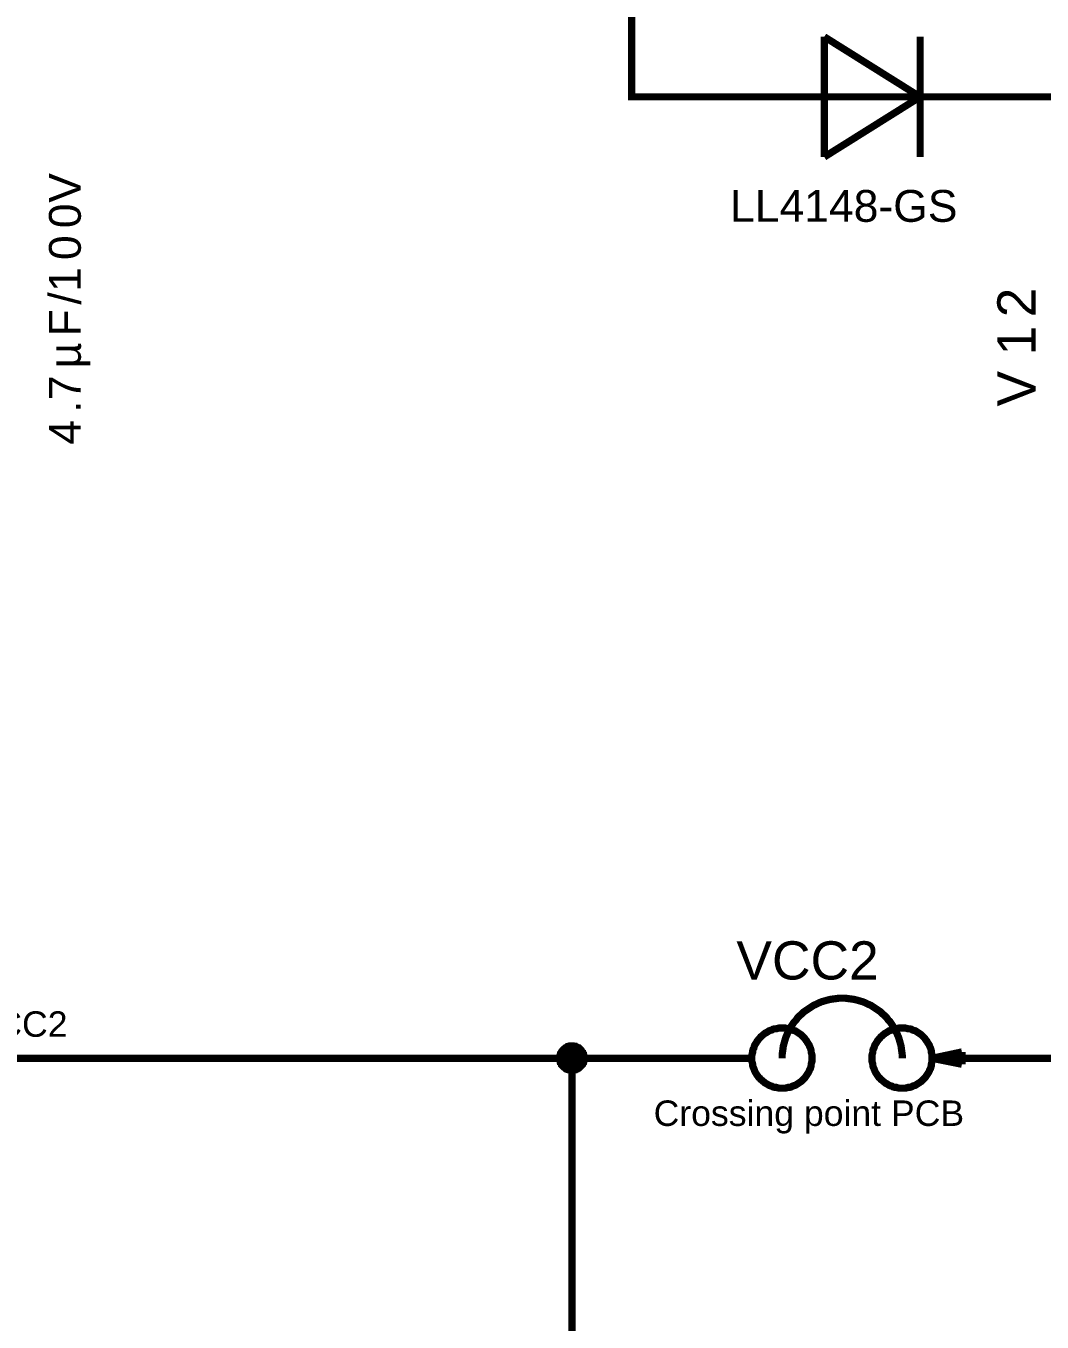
# Model space of a CAD drawing. Header units: millimetres. Extents: x -2024 to 917, y -725 to 13.
# Drawn here: x -1881.7 to -1839.4, y -282.6 to -228.7 of the extents above; entities that cross this region are included whole.
import ezdxf

# ---------------------------------------------------------------- set-up
doc = ezdxf.new("R2010")
doc.units = ezdxf.units.MM
doc.styles.get("Standard").update_dxf_attribs({"font": 'arial.ttf'})

msp = doc.modelspace()

# ---------------------------------------------------------------- linework, layer by layer
at = {"color": 7}
for points, const_width in [([(-1841.456, -271.671), (-1808.966, -271.671), (-1808.966, -191.659)], 0.3), ([(-1856.451, -226.664), (-1856.451, -229.165)], 0.3), ([(-1856.451, -229.165), (-1856.451, -231.665), (-1851.453, -231.665)], 0.3), ([(-1848.44, -229.165), (-1848.44, -234.165)], 0.3), ([(-1844.452, -231.665), (-1848.44, -229.165)], 0.3), ([(-1844.452, -229.165), (-1844.452, -234.165)], 0.3), ([(-1848.954, -231.665), (-1851.453, -231.665)], 0.3), ([(-1848.954, -231.665), (-1843.955, -231.665)], 0.3), ([(-1848.44, -234.165), (-1844.452, -231.665)], 0.3), ([(-1843.955, -231.665), (-1841.456, -231.665)], 0.3), ([(-1836.457, -231.665), (-1841.456, -231.665)], 0.3), ([(-1847.696, -269.171), (-1847.828, -269.171), (-1847.944, -269.187), (-1848.076, -269.204), (-1848.192, -269.22), (-1848.325, -269.254), (-1848.44, -269.287), (-1848.556, -269.32), (-1848.672, -269.369), (-1848.771, -269.419), (-1848.887, -269.469), (-1848.987, -269.535), (-1849.086, -269.601), (-1849.185, -269.668), (-1849.285, -269.734), (-1849.367, -269.817), (-1849.467, -269.899), (-1849.549, -269.982), (-1849.616, -270.082), (-1849.698, -270.164), (-1849.765, -270.264), (-1849.831, -270.363), (-1849.897, -270.479), (-1849.947, -270.578), (-1849.996, -270.694), (-1850.046, -270.81), (-1850.079, -270.926), (-1850.112, -271.042), (-1850.145, -271.158), (-1850.162, -271.29), (-1850.178, -271.406), (-1850.195, -271.539), (-1850.195, -271.671)], 0.3), ([(-1845.196, -271.671), (-1845.196, -271.539), (-1845.213, -271.406), (-1845.23, -271.29), (-1845.246, -271.158), (-1845.279, -271.042), (-1845.312, -270.926), (-1845.345, -270.81), (-1845.395, -270.694), (-1845.445, -270.578), (-1845.494, -270.479), (-1845.561, -270.363), (-1845.627, -270.264), (-1845.693, -270.164), (-1845.776, -270.082), (-1845.842, -269.982), (-1845.925, -269.899), (-1846.024, -269.817), (-1846.107, -269.734), (-1846.206, -269.668), (-1846.305, -269.601), (-1846.405, -269.535), (-1846.504, -269.469), (-1846.62, -269.419), (-1846.719, -269.369), (-1846.835, -269.32), (-1846.951, -269.287), (-1847.067, -269.254), (-1847.199, -269.22), (-1847.315, -269.204), (-1847.447, -269.187), (-1847.563, -269.171), (-1847.696, -269.171)], 0.3), ([(-1851.453, -271.671), (-1851.453, -271.605), (-1851.453, -271.539), (-1851.436, -271.472), (-1851.42, -271.423), (-1851.42, -271.357), (-1851.403, -271.29), (-1851.37, -271.241), (-1851.353, -271.174), (-1851.337, -271.125), (-1851.304, -271.075), (-1851.271, -271.025), (-1851.238, -270.959), (-1851.204, -270.926), (-1851.171, -270.876), (-1851.122, -270.827), (-1851.089, -270.777), (-1851.039, -270.744), (-1850.989, -270.694), (-1850.94, -270.661), (-1850.907, -270.628), (-1850.84, -270.595), (-1850.791, -270.562), (-1850.741, -270.529), (-1850.691, -270.512), (-1850.625, -270.495), (-1850.576, -270.462), (-1850.509, -270.446), (-1850.443, -270.446), (-1850.393, -270.429), (-1850.327, -270.413), (-1850.261, -270.413), (-1850.195, -270.413)], 0.3), ([(-1850.195, -270.413), (-1850.261, -270.413), (-1850.327, -270.413), (-1850.393, -270.429), (-1850.443, -270.446), (-1850.509, -270.446), (-1850.576, -270.462), (-1850.625, -270.495), (-1850.691, -270.512), (-1850.741, -270.529), (-1850.791, -270.562), (-1850.84, -270.595), (-1850.907, -270.628), (-1850.94, -270.661), (-1850.989, -270.694), (-1851.039, -270.744), (-1851.089, -270.777), (-1851.122, -270.827), (-1851.171, -270.876), (-1851.204, -270.926), (-1851.238, -270.959), (-1851.271, -271.025), (-1851.304, -271.075), (-1851.337, -271.125), (-1851.353, -271.174), (-1851.37, -271.241), (-1851.403, -271.29), (-1851.42, -271.357), (-1851.42, -271.423), (-1851.436, -271.472), (-1851.453, -271.539), (-1851.453, -271.605), (-1851.453, -271.671)], 0.3), ([(-1850.195, -270.413), (-1850.129, -270.413), (-1850.062, -270.413), (-1849.996, -270.429), (-1849.947, -270.446), (-1849.88, -270.446), (-1849.814, -270.462), (-1849.765, -270.495), (-1849.715, -270.512), (-1849.649, -270.529), (-1849.599, -270.562), (-1849.549, -270.595), (-1849.5, -270.628), (-1849.45, -270.661), (-1849.4, -270.694), (-1849.351, -270.744), (-1849.318, -270.777), (-1849.268, -270.827), (-1849.235, -270.876), (-1849.202, -270.926), (-1849.169, -270.959), (-1849.136, -271.025), (-1849.102, -271.075), (-1849.069, -271.125), (-1849.053, -271.174), (-1849.02, -271.241), (-1849.003, -271.29), (-1848.987, -271.357), (-1848.987, -271.423), (-1848.97, -271.472), (-1848.954, -271.539), (-1848.954, -271.605), (-1848.954, -271.671)], 0.3), ([(-1848.954, -271.671), (-1848.954, -271.605), (-1848.954, -271.539), (-1848.97, -271.472), (-1848.987, -271.423), (-1848.987, -271.357), (-1849.003, -271.29), (-1849.02, -271.241), (-1849.053, -271.174), (-1849.069, -271.125), (-1849.102, -271.075), (-1849.136, -271.025), (-1849.169, -270.959), (-1849.202, -270.926), (-1849.235, -270.876), (-1849.268, -270.827), (-1849.318, -270.777), (-1849.351, -270.744), (-1849.4, -270.694), (-1849.45, -270.661), (-1849.5, -270.628), (-1849.549, -270.595), (-1849.599, -270.562), (-1849.649, -270.529), (-1849.715, -270.512), (-1849.765, -270.495), (-1849.814, -270.462), (-1849.88, -270.446), (-1849.947, -270.446), (-1849.996, -270.429), (-1850.062, -270.413), (-1850.129, -270.413), (-1850.195, -270.413)], 0.3), ([(-1846.454, -271.671), (-1846.454, -271.605), (-1846.454, -271.539), (-1846.438, -271.472), (-1846.421, -271.423), (-1846.421, -271.357), (-1846.405, -271.29), (-1846.372, -271.241), (-1846.355, -271.174), (-1846.338, -271.125), (-1846.305, -271.075), (-1846.272, -271.025), (-1846.239, -270.959), (-1846.206, -270.926), (-1846.173, -270.876), (-1846.123, -270.827), (-1846.09, -270.777), (-1846.041, -270.744), (-1845.991, -270.694), (-1845.941, -270.661), (-1845.908, -270.628), (-1845.842, -270.595), (-1845.792, -270.562), (-1845.743, -270.529), (-1845.693, -270.512), (-1845.627, -270.495), (-1845.577, -270.462), (-1845.511, -270.446), (-1845.445, -270.446), (-1845.395, -270.429), (-1845.329, -270.413), (-1845.263, -270.413), (-1845.196, -270.413)], 0.3), ([(-1845.196, -270.413), (-1845.263, -270.413), (-1845.329, -270.413), (-1845.395, -270.429), (-1845.445, -270.446), (-1845.511, -270.446), (-1845.577, -270.462), (-1845.627, -270.495), (-1845.693, -270.512), (-1845.743, -270.529), (-1845.792, -270.562), (-1845.842, -270.595), (-1845.908, -270.628), (-1845.941, -270.661), (-1845.991, -270.694), (-1846.041, -270.744), (-1846.09, -270.777), (-1846.123, -270.827), (-1846.173, -270.876), (-1846.206, -270.926), (-1846.239, -270.959), (-1846.272, -271.025), (-1846.305, -271.075), (-1846.338, -271.125), (-1846.355, -271.174), (-1846.372, -271.241), (-1846.405, -271.29), (-1846.421, -271.357), (-1846.421, -271.423), (-1846.438, -271.472), (-1846.454, -271.539), (-1846.454, -271.605), (-1846.454, -271.671)], 0.3), ([(-1845.196, -270.413), (-1845.13, -270.413), (-1845.064, -270.413), (-1844.998, -270.429), (-1844.948, -270.446), (-1844.882, -270.446), (-1844.816, -270.462), (-1844.766, -270.495), (-1844.716, -270.512), (-1844.65, -270.529), (-1844.601, -270.562), (-1844.551, -270.595), (-1844.501, -270.628), (-1844.452, -270.661), (-1844.402, -270.694), (-1844.352, -270.744), (-1844.319, -270.777), (-1844.27, -270.827), (-1844.236, -270.876), (-1844.203, -270.926), (-1844.17, -270.959), (-1844.137, -271.025), (-1844.104, -271.075), (-1844.071, -271.125), (-1844.054, -271.174), (-1844.021, -271.241), (-1844.005, -271.29), (-1843.988, -271.357), (-1843.988, -271.423), (-1843.972, -271.472), (-1843.955, -271.539), (-1843.955, -271.605), (-1843.955, -271.671)], 0.3), ([(-1843.955, -271.671), (-1843.955, -271.605), (-1843.955, -271.539), (-1843.972, -271.472), (-1843.988, -271.423), (-1843.988, -271.357), (-1844.005, -271.29), (-1844.021, -271.241), (-1844.054, -271.174), (-1844.071, -271.125), (-1844.104, -271.075), (-1844.137, -271.025), (-1844.17, -270.959), (-1844.203, -270.926), (-1844.236, -270.876), (-1844.27, -270.827), (-1844.319, -270.777), (-1844.352, -270.744), (-1844.402, -270.694), (-1844.452, -270.661), (-1844.501, -270.628), (-1844.551, -270.595), (-1844.601, -270.562), (-1844.65, -270.529), (-1844.716, -270.512), (-1844.766, -270.495), (-1844.816, -270.462), (-1844.882, -270.446), (-1844.948, -270.446), (-1844.998, -270.429), (-1845.064, -270.413), (-1845.13, -270.413), (-1845.196, -270.413)], 0.3), ([(-1859.447, -271.671), (-1859.447, -271.638), (-1859.447, -271.621), (-1859.447, -271.588), (-1859.43, -271.572), (-1859.43, -271.539), (-1859.43, -271.522), (-1859.414, -271.489), (-1859.414, -271.472), (-1859.397, -271.456), (-1859.381, -271.423), (-1859.364, -271.406), (-1859.364, -271.39), (-1859.348, -271.373), (-1859.331, -271.34), (-1859.314, -271.323), (-1859.298, -271.307), (-1859.281, -271.29), (-1859.265, -271.274), (-1859.232, -271.257), (-1859.215, -271.241), (-1859.199, -271.241), (-1859.182, -271.224), (-1859.149, -271.208), (-1859.132, -271.191), (-1859.116, -271.191), (-1859.083, -271.174), (-1859.066, -271.174), (-1859.033, -271.174), (-1859.017, -271.158), (-1858.983, -271.158), (-1858.967, -271.158), (-1858.934, -271.158)], 0.3), ([(-1859.447, -271.671), (-1859.447, -271.638), (-1859.447, -271.621), (-1859.447, -271.588), (-1859.43, -271.572), (-1859.43, -271.539), (-1859.43, -271.522), (-1859.414, -271.489), (-1859.414, -271.472), (-1859.397, -271.456), (-1859.381, -271.423), (-1859.364, -271.406), (-1859.364, -271.39), (-1859.348, -271.373), (-1859.331, -271.34), (-1859.314, -271.323), (-1859.298, -271.307), (-1859.281, -271.29), (-1859.265, -271.274), (-1859.232, -271.257), (-1859.215, -271.241), (-1859.199, -271.241), (-1859.182, -271.224), (-1859.149, -271.208), (-1859.132, -271.191), (-1859.116, -271.191), (-1859.083, -271.174), (-1859.066, -271.174), (-1859.033, -271.174), (-1859.017, -271.158), (-1858.983, -271.158), (-1858.967, -271.158), (-1858.934, -271.158)], 0.3), ([(-1859.447, -271.671), (-1859.447, -271.638), (-1859.447, -271.621), (-1859.447, -271.588), (-1859.43, -271.572), (-1859.43, -271.539), (-1859.43, -271.522), (-1859.414, -271.489), (-1859.414, -271.472), (-1859.397, -271.456), (-1859.381, -271.423), (-1859.364, -271.406), (-1859.364, -271.39), (-1859.348, -271.373), (-1859.331, -271.34), (-1859.314, -271.323), (-1859.298, -271.307), (-1859.281, -271.29), (-1859.265, -271.274), (-1859.232, -271.257), (-1859.215, -271.241), (-1859.199, -271.241), (-1859.182, -271.224), (-1859.149, -271.208), (-1859.132, -271.191), (-1859.116, -271.191), (-1859.083, -271.174), (-1859.066, -271.174), (-1859.033, -271.174), (-1859.017, -271.158), (-1858.983, -271.158), (-1858.967, -271.158), (-1858.934, -271.158)], 0.3), ([(-1859.447, -271.671), (-1859.447, -271.638), (-1859.447, -271.621), (-1859.447, -271.588), (-1859.43, -271.572), (-1859.43, -271.539), (-1859.43, -271.522), (-1859.414, -271.489), (-1859.414, -271.472), (-1859.397, -271.456), (-1859.381, -271.423), (-1859.364, -271.406), (-1859.364, -271.39), (-1859.348, -271.373), (-1859.331, -271.34), (-1859.314, -271.323), (-1859.298, -271.307), (-1859.281, -271.29), (-1859.265, -271.274), (-1859.232, -271.257), (-1859.215, -271.241), (-1859.199, -271.241), (-1859.182, -271.224), (-1859.149, -271.208), (-1859.132, -271.191), (-1859.116, -271.191), (-1859.083, -271.174), (-1859.066, -271.174), (-1859.033, -271.174), (-1859.017, -271.158), (-1858.983, -271.158), (-1858.967, -271.158), (-1858.934, -271.158)], 0.3), ([(-1859.447, -271.671), (-1859.447, -271.638), (-1859.447, -271.621), (-1859.447, -271.588), (-1859.43, -271.572), (-1859.43, -271.539), (-1859.43, -271.522), (-1859.414, -271.489), (-1859.414, -271.472), (-1859.397, -271.456), (-1859.381, -271.423), (-1859.364, -271.406), (-1859.364, -271.39), (-1859.348, -271.373), (-1859.331, -271.34), (-1859.314, -271.323), (-1859.298, -271.307), (-1859.281, -271.29), (-1859.265, -271.274), (-1859.232, -271.257), (-1859.215, -271.241), (-1859.199, -271.241), (-1859.182, -271.224), (-1859.149, -271.208), (-1859.132, -271.191), (-1859.116, -271.191), (-1859.083, -271.174), (-1859.066, -271.174), (-1859.033, -271.174), (-1859.017, -271.158), (-1858.983, -271.158), (-1858.967, -271.158), (-1858.934, -271.158)], 0.0991), ([(-1859.447, -271.671), (-1859.447, -271.638), (-1859.447, -271.621), (-1859.447, -271.588), (-1859.43, -271.572), (-1859.43, -271.539), (-1859.43, -271.522), (-1859.414, -271.489), (-1859.414, -271.472), (-1859.397, -271.456), (-1859.381, -271.423), (-1859.364, -271.406), (-1859.364, -271.39), (-1859.348, -271.373), (-1859.331, -271.34), (-1859.314, -271.323), (-1859.298, -271.307), (-1859.281, -271.29), (-1859.265, -271.274), (-1859.232, -271.257), (-1859.215, -271.241), (-1859.199, -271.241), (-1859.182, -271.224), (-1859.149, -271.208), (-1859.132, -271.191), (-1859.116, -271.191), (-1859.083, -271.174), (-1859.066, -271.174), (-1859.033, -271.174), (-1859.017, -271.158), (-1858.983, -271.158), (-1858.967, -271.158), (-1858.934, -271.158)], 0.0991), ([(-1859.447, -271.671), (-1859.447, -271.638), (-1859.447, -271.621), (-1859.447, -271.588), (-1859.43, -271.572), (-1859.43, -271.539), (-1859.43, -271.522), (-1859.414, -271.489), (-1859.414, -271.472), (-1859.397, -271.456), (-1859.381, -271.423), (-1859.364, -271.406), (-1859.364, -271.39), (-1859.348, -271.373), (-1859.331, -271.34), (-1859.314, -271.323), (-1859.298, -271.307), (-1859.281, -271.29), (-1859.265, -271.274), (-1859.232, -271.257), (-1859.215, -271.241), (-1859.199, -271.241), (-1859.182, -271.224), (-1859.149, -271.208), (-1859.132, -271.191), (-1859.116, -271.191), (-1859.083, -271.174), (-1859.066, -271.174), (-1859.033, -271.174), (-1859.017, -271.158), (-1858.983, -271.158), (-1858.967, -271.158), (-1858.934, -271.158)], 0.0991), ([(-1859.447, -271.671), (-1859.447, -271.638), (-1859.447, -271.621), (-1859.447, -271.588), (-1859.43, -271.572), (-1859.43, -271.539), (-1859.43, -271.522), (-1859.414, -271.489), (-1859.414, -271.472), (-1859.397, -271.456), (-1859.381, -271.423), (-1859.364, -271.406), (-1859.364, -271.39), (-1859.348, -271.373), (-1859.331, -271.34), (-1859.314, -271.323), (-1859.298, -271.307), (-1859.281, -271.29), (-1859.265, -271.274), (-1859.232, -271.257), (-1859.215, -271.241), (-1859.199, -271.241), (-1859.182, -271.224), (-1859.149, -271.208), (-1859.132, -271.191), (-1859.116, -271.191), (-1859.083, -271.174), (-1859.066, -271.174), (-1859.033, -271.174), (-1859.017, -271.158), (-1858.983, -271.158), (-1858.967, -271.158), (-1858.934, -271.158)], 0.0991), ([(-1858.934, -271.158), (-1858.934, -271.158)], 0.3), ([(-1858.934, -271.158), (-1858.917, -271.158), (-1858.884, -271.158), (-1858.868, -271.158), (-1858.835, -271.174), (-1858.818, -271.174), (-1858.785, -271.174), (-1858.768, -271.191), (-1858.752, -271.191), (-1858.719, -271.208), (-1858.702, -271.224), (-1858.686, -271.241), (-1858.652, -271.241), (-1858.636, -271.257), (-1858.619, -271.274), (-1858.603, -271.29), (-1858.586, -271.307), (-1858.57, -271.323), (-1858.553, -271.34), (-1858.537, -271.373), (-1858.52, -271.39), (-1858.503, -271.406), (-1858.503, -271.423), (-1858.487, -271.456), (-1858.47, -271.472), (-1858.47, -271.489), (-1858.454, -271.522), (-1858.454, -271.539), (-1858.454, -271.572), (-1858.437, -271.588), (-1858.437, -271.621), (-1858.437, -271.638), (-1858.437, -271.671)], 0.3), ([(-1858.934, -271.158), (-1858.934, -271.158)], 0.3), ([(-1858.934, -271.158), (-1858.917, -271.158), (-1858.884, -271.158), (-1858.868, -271.158), (-1858.835, -271.174), (-1858.818, -271.174), (-1858.785, -271.174), (-1858.768, -271.191), (-1858.752, -271.191), (-1858.719, -271.208), (-1858.702, -271.224), (-1858.686, -271.241), (-1858.652, -271.241), (-1858.636, -271.257), (-1858.619, -271.274), (-1858.603, -271.29), (-1858.586, -271.307), (-1858.57, -271.323), (-1858.553, -271.34), (-1858.537, -271.373), (-1858.52, -271.39), (-1858.503, -271.406), (-1858.503, -271.423), (-1858.487, -271.456), (-1858.47, -271.472), (-1858.47, -271.489), (-1858.454, -271.522), (-1858.454, -271.539), (-1858.454, -271.572), (-1858.437, -271.588), (-1858.437, -271.621), (-1858.437, -271.638), (-1858.437, -271.671)], 0.3), ([(-1858.934, -271.158), (-1858.934, -271.158)], 0.3), ([(-1858.934, -271.158), (-1858.917, -271.158), (-1858.884, -271.158), (-1858.868, -271.158), (-1858.835, -271.174), (-1858.818, -271.174), (-1858.785, -271.174), (-1858.768, -271.191), (-1858.752, -271.191), (-1858.719, -271.208), (-1858.702, -271.224), (-1858.686, -271.241), (-1858.652, -271.241), (-1858.636, -271.257), (-1858.619, -271.274), (-1858.603, -271.29), (-1858.586, -271.307), (-1858.57, -271.323), (-1858.553, -271.34), (-1858.537, -271.373), (-1858.52, -271.39), (-1858.503, -271.406), (-1858.503, -271.423), (-1858.487, -271.456), (-1858.47, -271.472), (-1858.47, -271.489), (-1858.454, -271.522), (-1858.454, -271.539), (-1858.454, -271.572), (-1858.437, -271.588), (-1858.437, -271.621), (-1858.437, -271.638), (-1858.437, -271.671)], 0.3), ([(-1858.934, -271.158), (-1858.934, -271.158)], 0.3), ([(-1858.934, -271.158), (-1858.917, -271.158), (-1858.884, -271.158), (-1858.868, -271.158), (-1858.835, -271.174), (-1858.818, -271.174), (-1858.785, -271.174), (-1858.768, -271.191), (-1858.752, -271.191), (-1858.719, -271.208), (-1858.702, -271.224), (-1858.686, -271.241), (-1858.652, -271.241), (-1858.636, -271.257), (-1858.619, -271.274), (-1858.603, -271.29), (-1858.586, -271.307), (-1858.57, -271.323), (-1858.553, -271.34), (-1858.537, -271.373), (-1858.52, -271.39), (-1858.503, -271.406), (-1858.503, -271.423), (-1858.487, -271.456), (-1858.47, -271.472), (-1858.47, -271.489), (-1858.454, -271.522), (-1858.454, -271.539), (-1858.454, -271.572), (-1858.437, -271.588), (-1858.437, -271.621), (-1858.437, -271.638), (-1858.437, -271.671)], 0.3), ([(-1858.934, -271.158), (-1858.934, -271.158)], 0.0991), ([(-1858.934, -271.158), (-1858.917, -271.158), (-1858.884, -271.158), (-1858.868, -271.158), (-1858.835, -271.174), (-1858.818, -271.174), (-1858.785, -271.174), (-1858.768, -271.191), (-1858.752, -271.191), (-1858.719, -271.208), (-1858.702, -271.224), (-1858.686, -271.241), (-1858.652, -271.241), (-1858.636, -271.257), (-1858.619, -271.274), (-1858.603, -271.29), (-1858.586, -271.307), (-1858.57, -271.323), (-1858.553, -271.34), (-1858.537, -271.373), (-1858.52, -271.39), (-1858.503, -271.406), (-1858.503, -271.423), (-1858.487, -271.456), (-1858.47, -271.472), (-1858.47, -271.489), (-1858.454, -271.522), (-1858.454, -271.539), (-1858.454, -271.572), (-1858.437, -271.588), (-1858.437, -271.621), (-1858.437, -271.638), (-1858.437, -271.671)], 0.0991), ([(-1858.934, -271.158), (-1858.934, -271.158)], 0.0991), ([(-1858.934, -271.158), (-1858.917, -271.158), (-1858.884, -271.158), (-1858.868, -271.158), (-1858.835, -271.174), (-1858.818, -271.174), (-1858.785, -271.174), (-1858.768, -271.191), (-1858.752, -271.191), (-1858.719, -271.208), (-1858.702, -271.224), (-1858.686, -271.241), (-1858.652, -271.241), (-1858.636, -271.257), (-1858.619, -271.274), (-1858.603, -271.29), (-1858.586, -271.307), (-1858.57, -271.323), (-1858.553, -271.34), (-1858.537, -271.373), (-1858.52, -271.39), (-1858.503, -271.406), (-1858.503, -271.423), (-1858.487, -271.456), (-1858.47, -271.472), (-1858.47, -271.489), (-1858.454, -271.522), (-1858.454, -271.539), (-1858.454, -271.572), (-1858.437, -271.588), (-1858.437, -271.621), (-1858.437, -271.638), (-1858.437, -271.671)], 0.0991), ([(-1858.934, -271.158), (-1858.934, -271.158)], 0.0991), ([(-1858.934, -271.158), (-1858.917, -271.158), (-1858.884, -271.158), (-1858.868, -271.158), (-1858.835, -271.174), (-1858.818, -271.174), (-1858.785, -271.174), (-1858.768, -271.191), (-1858.752, -271.191), (-1858.719, -271.208), (-1858.702, -271.224), (-1858.686, -271.241), (-1858.652, -271.241), (-1858.636, -271.257), (-1858.619, -271.274), (-1858.603, -271.29), (-1858.586, -271.307), (-1858.57, -271.323), (-1858.553, -271.34), (-1858.537, -271.373), (-1858.52, -271.39), (-1858.503, -271.406), (-1858.503, -271.423), (-1858.487, -271.456), (-1858.47, -271.472), (-1858.47, -271.489), (-1858.454, -271.522), (-1858.454, -271.539), (-1858.454, -271.572), (-1858.437, -271.588), (-1858.437, -271.621), (-1858.437, -271.638), (-1858.437, -271.671)], 0.0991), ([(-1858.934, -271.158), (-1858.934, -271.158)], 0.0991), ([(-1858.934, -271.158), (-1858.917, -271.158), (-1858.884, -271.158), (-1858.868, -271.158), (-1858.835, -271.174), (-1858.818, -271.174), (-1858.785, -271.174), (-1858.768, -271.191), (-1858.752, -271.191), (-1858.719, -271.208), (-1858.702, -271.224), (-1858.686, -271.241), (-1858.652, -271.241), (-1858.636, -271.257), (-1858.619, -271.274), (-1858.603, -271.29), (-1858.586, -271.307), (-1858.57, -271.323), (-1858.553, -271.34), (-1858.537, -271.373), (-1858.52, -271.39), (-1858.503, -271.406), (-1858.503, -271.423), (-1858.487, -271.456), (-1858.47, -271.472), (-1858.47, -271.489), (-1858.454, -271.522), (-1858.454, -271.539), (-1858.454, -271.572), (-1858.437, -271.588), (-1858.437, -271.621), (-1858.437, -271.638), (-1858.437, -271.671)], 0.0991), ([(-1843.955, -271.671), (-1842.714, -271.406)], 0.3), ([(-1842.714, -271.92), (-1842.714, -271.406)], 0.3), ([(-1966.383, -276.672), (-1966.383, -271.671), (-1953.904, -271.671), (-1858.934, -271.671), (-1853.952, -271.671)], 0.3), ([(-1858.934, -272.168), (-1858.967, -272.168), (-1858.983, -272.168), (-1859.017, -272.168), (-1859.033, -272.151), (-1859.066, -272.151), (-1859.083, -272.151), (-1859.116, -272.135), (-1859.132, -272.135), (-1859.149, -272.118), (-1859.182, -272.102), (-1859.199, -272.102), (-1859.215, -272.085), (-1859.232, -272.069), (-1859.265, -272.052), (-1859.281, -272.035), (-1859.298, -272.019), (-1859.314, -272.002), (-1859.331, -271.986), (-1859.348, -271.969), (-1859.364, -271.953), (-1859.364, -271.936), (-1859.381, -271.903), (-1859.397, -271.886), (-1859.414, -271.87), (-1859.414, -271.837), (-1859.43, -271.82), (-1859.43, -271.804), (-1859.43, -271.771), (-1859.447, -271.754), (-1859.447, -271.721), (-1859.447, -271.704), (-1859.447, -271.671)], 0.3), ([(-1859.447, -271.671), (-1859.447, -271.671)], 0.3), ([(-1858.934, -272.168), (-1858.967, -272.168), (-1858.983, -272.168), (-1859.017, -272.168), (-1859.033, -272.151), (-1859.066, -272.151), (-1859.083, -272.151), (-1859.116, -272.135), (-1859.132, -272.135), (-1859.149, -272.118), (-1859.182, -272.102), (-1859.199, -272.102), (-1859.215, -272.085), (-1859.232, -272.069), (-1859.265, -272.052), (-1859.281, -272.035), (-1859.298, -272.019), (-1859.314, -272.002), (-1859.331, -271.986), (-1859.348, -271.969), (-1859.364, -271.953), (-1859.364, -271.936), (-1859.381, -271.903), (-1859.397, -271.886), (-1859.414, -271.87), (-1859.414, -271.837), (-1859.43, -271.82), (-1859.43, -271.804), (-1859.43, -271.771), (-1859.447, -271.754), (-1859.447, -271.721), (-1859.447, -271.704), (-1859.447, -271.671)], 0.3), ([(-1859.447, -271.671), (-1859.447, -271.671)], 0.3), ([(-1858.934, -272.168), (-1858.967, -272.168), (-1858.983, -272.168), (-1859.017, -272.168), (-1859.033, -272.151), (-1859.066, -272.151), (-1859.083, -272.151), (-1859.116, -272.135), (-1859.132, -272.135), (-1859.149, -272.118), (-1859.182, -272.102), (-1859.199, -272.102), (-1859.215, -272.085), (-1859.232, -272.069), (-1859.265, -272.052), (-1859.281, -272.035), (-1859.298, -272.019), (-1859.314, -272.002), (-1859.331, -271.986), (-1859.348, -271.969), (-1859.364, -271.953), (-1859.364, -271.936), (-1859.381, -271.903), (-1859.397, -271.886), (-1859.414, -271.87), (-1859.414, -271.837), (-1859.43, -271.82), (-1859.43, -271.804), (-1859.43, -271.771), (-1859.447, -271.754), (-1859.447, -271.721), (-1859.447, -271.704), (-1859.447, -271.671)], 0.3), ([(-1859.447, -271.671), (-1859.447, -271.671)], 0.3), ([(-1858.934, -272.168), (-1858.967, -272.168), (-1858.983, -272.168), (-1859.017, -272.168), (-1859.033, -272.151), (-1859.066, -272.151), (-1859.083, -272.151), (-1859.116, -272.135), (-1859.132, -272.135), (-1859.149, -272.118), (-1859.182, -272.102), (-1859.199, -272.102), (-1859.215, -272.085), (-1859.232, -272.069), (-1859.265, -272.052), (-1859.281, -272.035), (-1859.298, -272.019), (-1859.314, -272.002), (-1859.331, -271.986), (-1859.348, -271.969), (-1859.364, -271.953), (-1859.364, -271.936), (-1859.381, -271.903), (-1859.397, -271.886), (-1859.414, -271.87), (-1859.414, -271.837), (-1859.43, -271.82), (-1859.43, -271.804), (-1859.43, -271.771), (-1859.447, -271.754), (-1859.447, -271.721), (-1859.447, -271.704), (-1859.447, -271.671)], 0.3), ([(-1859.447, -271.671), (-1859.447, -271.671)], 0.3), ([(-1858.934, -272.168), (-1858.967, -272.168), (-1858.983, -272.168), (-1859.017, -272.168), (-1859.033, -272.151), (-1859.066, -272.151), (-1859.083, -272.151), (-1859.116, -272.135), (-1859.132, -272.135), (-1859.149, -272.118), (-1859.182, -272.102), (-1859.199, -272.102), (-1859.215, -272.085), (-1859.232, -272.069), (-1859.265, -272.052), (-1859.281, -272.035), (-1859.298, -272.019), (-1859.314, -272.002), (-1859.331, -271.986), (-1859.348, -271.969), (-1859.364, -271.953), (-1859.364, -271.936), (-1859.381, -271.903), (-1859.397, -271.886), (-1859.414, -271.87), (-1859.414, -271.837), (-1859.43, -271.82), (-1859.43, -271.804), (-1859.43, -271.771), (-1859.447, -271.754), (-1859.447, -271.721), (-1859.447, -271.704), (-1859.447, -271.671)], 0.0991), ([(-1859.447, -271.671), (-1859.447, -271.671)], 0.0991), ([(-1858.934, -272.168), (-1858.967, -272.168), (-1858.983, -272.168), (-1859.017, -272.168), (-1859.033, -272.151), (-1859.066, -272.151), (-1859.083, -272.151), (-1859.116, -272.135), (-1859.132, -272.135), (-1859.149, -272.118), (-1859.182, -272.102), (-1859.199, -272.102), (-1859.215, -272.085), (-1859.232, -272.069), (-1859.265, -272.052), (-1859.281, -272.035), (-1859.298, -272.019), (-1859.314, -272.002), (-1859.331, -271.986), (-1859.348, -271.969), (-1859.364, -271.953), (-1859.364, -271.936), (-1859.381, -271.903), (-1859.397, -271.886), (-1859.414, -271.87), (-1859.414, -271.837), (-1859.43, -271.82), (-1859.43, -271.804), (-1859.43, -271.771), (-1859.447, -271.754), (-1859.447, -271.721), (-1859.447, -271.704), (-1859.447, -271.671)], 0.0991), ([(-1859.447, -271.671), (-1859.447, -271.671)], 0.0991), ([(-1858.934, -272.168), (-1858.967, -272.168), (-1858.983, -272.168), (-1859.017, -272.168), (-1859.033, -272.151), (-1859.066, -272.151), (-1859.083, -272.151), (-1859.116, -272.135), (-1859.132, -272.135), (-1859.149, -272.118), (-1859.182, -272.102), (-1859.199, -272.102), (-1859.215, -272.085), (-1859.232, -272.069), (-1859.265, -272.052), (-1859.281, -272.035), (-1859.298, -272.019), (-1859.314, -272.002), (-1859.331, -271.986), (-1859.348, -271.969), (-1859.364, -271.953), (-1859.364, -271.936), (-1859.381, -271.903), (-1859.397, -271.886), (-1859.414, -271.87), (-1859.414, -271.837), (-1859.43, -271.82), (-1859.43, -271.804), (-1859.43, -271.771), (-1859.447, -271.754), (-1859.447, -271.721), (-1859.447, -271.704), (-1859.447, -271.671)], 0.0991), ([(-1859.447, -271.671), (-1859.447, -271.671)], 0.0991), ([(-1858.934, -272.168), (-1858.967, -272.168), (-1858.983, -272.168), (-1859.017, -272.168), (-1859.033, -272.151), (-1859.066, -272.151), (-1859.083, -272.151), (-1859.116, -272.135), (-1859.132, -272.135), (-1859.149, -272.118), (-1859.182, -272.102), (-1859.199, -272.102), (-1859.215, -272.085), (-1859.232, -272.069), (-1859.265, -272.052), (-1859.281, -272.035), (-1859.298, -272.019), (-1859.314, -272.002), (-1859.331, -271.986), (-1859.348, -271.969), (-1859.364, -271.953), (-1859.364, -271.936), (-1859.381, -271.903), (-1859.397, -271.886), (-1859.414, -271.87), (-1859.414, -271.837), (-1859.43, -271.82), (-1859.43, -271.804), (-1859.43, -271.771), (-1859.447, -271.754), (-1859.447, -271.721), (-1859.447, -271.704), (-1859.447, -271.671)], 0.0991), ([(-1859.447, -271.671), (-1859.447, -271.671)], 0.0991), ([(-1858.934, -271.671), (-1858.934, -311.661), (-1858.934, -314.161)], 0.3), ([(-1858.437, -271.671), (-1858.437, -271.704), (-1858.437, -271.721), (-1858.437, -271.754), (-1858.454, -271.771), (-1858.454, -271.804), (-1858.454, -271.82), (-1858.47, -271.837), (-1858.47, -271.87), (-1858.487, -271.886), (-1858.503, -271.903), (-1858.503, -271.936), (-1858.52, -271.953), (-1858.537, -271.969), (-1858.553, -271.986), (-1858.57, -272.002), (-1858.586, -272.019), (-1858.603, -272.035), (-1858.619, -272.052), (-1858.636, -272.069), (-1858.652, -272.085), (-1858.686, -272.102), (-1858.702, -272.102), (-1858.719, -272.118), (-1858.752, -272.135), (-1858.768, -272.135), (-1858.785, -272.151), (-1858.818, -272.151), (-1858.835, -272.151), (-1858.868, -272.168), (-1858.884, -272.168), (-1858.917, -272.168), (-1858.934, -272.168)], 0.3), ([(-1858.437, -271.671), (-1858.437, -271.704), (-1858.437, -271.721), (-1858.437, -271.754), (-1858.454, -271.771), (-1858.454, -271.804), (-1858.454, -271.82), (-1858.47, -271.837), (-1858.47, -271.87), (-1858.487, -271.886), (-1858.503, -271.903), (-1858.503, -271.936), (-1858.52, -271.953), (-1858.537, -271.969), (-1858.553, -271.986), (-1858.57, -272.002), (-1858.586, -272.019), (-1858.603, -272.035), (-1858.619, -272.052), (-1858.636, -272.069), (-1858.652, -272.085), (-1858.686, -272.102), (-1858.702, -272.102), (-1858.719, -272.118), (-1858.752, -272.135), (-1858.768, -272.135), (-1858.785, -272.151), (-1858.818, -272.151), (-1858.835, -272.151), (-1858.868, -272.168), (-1858.884, -272.168), (-1858.917, -272.168), (-1858.934, -272.168)], 0.3), ([(-1858.437, -271.671), (-1858.437, -271.704), (-1858.437, -271.721), (-1858.437, -271.754), (-1858.454, -271.771), (-1858.454, -271.804), (-1858.454, -271.82), (-1858.47, -271.837), (-1858.47, -271.87), (-1858.487, -271.886), (-1858.503, -271.903), (-1858.503, -271.936), (-1858.52, -271.953), (-1858.537, -271.969), (-1858.553, -271.986), (-1858.57, -272.002), (-1858.586, -272.019), (-1858.603, -272.035), (-1858.619, -272.052), (-1858.636, -272.069), (-1858.652, -272.085), (-1858.686, -272.102), (-1858.702, -272.102), (-1858.719, -272.118), (-1858.752, -272.135), (-1858.768, -272.135), (-1858.785, -272.151), (-1858.818, -272.151), (-1858.835, -272.151), (-1858.868, -272.168), (-1858.884, -272.168), (-1858.917, -272.168), (-1858.934, -272.168)], 0.3), ([(-1858.437, -271.671), (-1858.437, -271.704), (-1858.437, -271.721), (-1858.437, -271.754), (-1858.454, -271.771), (-1858.454, -271.804), (-1858.454, -271.82), (-1858.47, -271.837), (-1858.47, -271.87), (-1858.487, -271.886), (-1858.503, -271.903), (-1858.503, -271.936), (-1858.52, -271.953), (-1858.537, -271.969), (-1858.553, -271.986), (-1858.57, -272.002), (-1858.586, -272.019), (-1858.603, -272.035), (-1858.619, -272.052), (-1858.636, -272.069), (-1858.652, -272.085), (-1858.686, -272.102), (-1858.702, -272.102), (-1858.719, -272.118), (-1858.752, -272.135), (-1858.768, -272.135), (-1858.785, -272.151), (-1858.818, -272.151), (-1858.835, -272.151), (-1858.868, -272.168), (-1858.884, -272.168), (-1858.917, -272.168), (-1858.934, -272.168)], 0.3), ([(-1858.437, -271.671), (-1858.437, -271.704), (-1858.437, -271.721), (-1858.437, -271.754), (-1858.454, -271.771), (-1858.454, -271.804), (-1858.454, -271.82), (-1858.47, -271.837), (-1858.47, -271.87), (-1858.487, -271.886), (-1858.503, -271.903), (-1858.503, -271.936), (-1858.52, -271.953), (-1858.537, -271.969), (-1858.553, -271.986), (-1858.57, -272.002), (-1858.586, -272.019), (-1858.603, -272.035), (-1858.619, -272.052), (-1858.636, -272.069), (-1858.652, -272.085), (-1858.686, -272.102), (-1858.702, -272.102), (-1858.719, -272.118), (-1858.752, -272.135), (-1858.768, -272.135), (-1858.785, -272.151), (-1858.818, -272.151), (-1858.835, -272.151), (-1858.868, -272.168), (-1858.884, -272.168), (-1858.917, -272.168), (-1858.934, -272.168)], 0.0991), ([(-1858.437, -271.671), (-1858.437, -271.704), (-1858.437, -271.721), (-1858.437, -271.754), (-1858.454, -271.771), (-1858.454, -271.804), (-1858.454, -271.82), (-1858.47, -271.837), (-1858.47, -271.87), (-1858.487, -271.886), (-1858.503, -271.903), (-1858.503, -271.936), (-1858.52, -271.953), (-1858.537, -271.969), (-1858.553, -271.986), (-1858.57, -272.002), (-1858.586, -272.019), (-1858.603, -272.035), (-1858.619, -272.052), (-1858.636, -272.069), (-1858.652, -272.085), (-1858.686, -272.102), (-1858.702, -272.102), (-1858.719, -272.118), (-1858.752, -272.135), (-1858.768, -272.135), (-1858.785, -272.151), (-1858.818, -272.151), (-1858.835, -272.151), (-1858.868, -272.168), (-1858.884, -272.168), (-1858.917, -272.168), (-1858.934, -272.168)], 0.0991), ([(-1858.437, -271.671), (-1858.437, -271.704), (-1858.437, -271.721), (-1858.437, -271.754), (-1858.454, -271.771), (-1858.454, -271.804), (-1858.454, -271.82), (-1858.47, -271.837), (-1858.47, -271.87), (-1858.487, -271.886), (-1858.503, -271.903), (-1858.503, -271.936), (-1858.52, -271.953), (-1858.537, -271.969), (-1858.553, -271.986), (-1858.57, -272.002), (-1858.586, -272.019), (-1858.603, -272.035), (-1858.619, -272.052), (-1858.636, -272.069), (-1858.652, -272.085), (-1858.686, -272.102), (-1858.702, -272.102), (-1858.719, -272.118), (-1858.752, -272.135), (-1858.768, -272.135), (-1858.785, -272.151), (-1858.818, -272.151), (-1858.835, -272.151), (-1858.868, -272.168), (-1858.884, -272.168), (-1858.917, -272.168), (-1858.934, -272.168)], 0.0991), ([(-1858.437, -271.671), (-1858.437, -271.704), (-1858.437, -271.721), (-1858.437, -271.754), (-1858.454, -271.771), (-1858.454, -271.804), (-1858.454, -271.82), (-1858.47, -271.837), (-1858.47, -271.87), (-1858.487, -271.886), (-1858.503, -271.903), (-1858.503, -271.936), (-1858.52, -271.953), (-1858.537, -271.969), (-1858.553, -271.986), (-1858.57, -272.002), (-1858.586, -272.019), (-1858.603, -272.035), (-1858.619, -272.052), (-1858.636, -272.069), (-1858.652, -272.085), (-1858.686, -272.102), (-1858.702, -272.102), (-1858.719, -272.118), (-1858.752, -272.135), (-1858.768, -272.135), (-1858.785, -272.151), (-1858.818, -272.151), (-1858.835, -272.151), (-1858.868, -272.168), (-1858.884, -272.168), (-1858.917, -272.168), (-1858.934, -272.168)], 0.0991), ([(-1858.437, -271.671), (-1858.437, -271.671), (-1858.437, -271.671), (-1858.437, -271.671), (-1858.437, -271.671), (-1858.437, -271.671), (-1858.437, -271.671), (-1858.437, -271.671), (-1858.437, -271.671), (-1858.437, -271.671), (-1858.437, -271.671), (-1858.437, -271.671), (-1858.437, -271.671), (-1858.437, -271.671), (-1858.437, -271.671), (-1858.437, -271.671), (-1858.437, -271.671), (-1858.437, -271.671), (-1858.437, -271.671), (-1858.437, -271.671), (-1858.437, -271.671), (-1858.437, -271.671), (-1858.437, -271.671), (-1858.437, -271.671), (-1858.437, -271.671), (-1858.437, -271.671), (-1858.437, -271.671), (-1858.437, -271.671), (-1858.437, -271.671), (-1858.437, -271.671), (-1858.437, -271.671), (-1858.437, -271.671), (-1858.437, -271.671)], 0.3), ([(-1858.437, -271.671), (-1858.437, -271.671)], 0.3), ([(-1858.437, -271.671), (-1858.437, -271.671), (-1858.437, -271.671), (-1858.437, -271.671), (-1858.437, -271.671), (-1858.437, -271.671), (-1858.437, -271.671), (-1858.437, -271.671), (-1858.437, -271.671), (-1858.437, -271.671), (-1858.437, -271.671), (-1858.437, -271.671), (-1858.437, -271.671), (-1858.437, -271.671), (-1858.437, -271.671), (-1858.437, -271.671), (-1858.437, -271.671), (-1858.437, -271.671), (-1858.437, -271.671), (-1858.437, -271.671), (-1858.437, -271.671), (-1858.437, -271.671), (-1858.437, -271.671), (-1858.437, -271.671), (-1858.437, -271.671), (-1858.437, -271.671), (-1858.437, -271.671), (-1858.437, -271.671), (-1858.437, -271.671), (-1858.437, -271.671), (-1858.437, -271.671), (-1858.437, -271.671), (-1858.437, -271.671)], 0.3), ([(-1858.437, -271.671), (-1858.437, -271.671)], 0.3), ([(-1858.437, -271.671), (-1858.437, -271.671), (-1858.437, -271.671), (-1858.437, -271.671), (-1858.437, -271.671), (-1858.437, -271.671), (-1858.437, -271.671), (-1858.437, -271.671), (-1858.437, -271.671), (-1858.437, -271.671), (-1858.437, -271.671), (-1858.437, -271.671), (-1858.437, -271.671), (-1858.437, -271.671), (-1858.437, -271.671), (-1858.437, -271.671), (-1858.437, -271.671), (-1858.437, -271.671), (-1858.437, -271.671), (-1858.437, -271.671), (-1858.437, -271.671), (-1858.437, -271.671), (-1858.437, -271.671), (-1858.437, -271.671), (-1858.437, -271.671), (-1858.437, -271.671), (-1858.437, -271.671), (-1858.437, -271.671), (-1858.437, -271.671), (-1858.437, -271.671), (-1858.437, -271.671), (-1858.437, -271.671), (-1858.437, -271.671)], 0.3), ([(-1858.437, -271.671), (-1858.437, -271.671)], 0.3), ([(-1858.437, -271.671), (-1858.437, -271.671), (-1858.437, -271.671), (-1858.437, -271.671), (-1858.437, -271.671), (-1858.437, -271.671), (-1858.437, -271.671), (-1858.437, -271.671), (-1858.437, -271.671), (-1858.437, -271.671), (-1858.437, -271.671), (-1858.437, -271.671), (-1858.437, -271.671), (-1858.437, -271.671), (-1858.437, -271.671), (-1858.437, -271.671), (-1858.437, -271.671), (-1858.437, -271.671), (-1858.437, -271.671), (-1858.437, -271.671), (-1858.437, -271.671), (-1858.437, -271.671), (-1858.437, -271.671), (-1858.437, -271.671), (-1858.437, -271.671), (-1858.437, -271.671), (-1858.437, -271.671), (-1858.437, -271.671), (-1858.437, -271.671), (-1858.437, -271.671), (-1858.437, -271.671), (-1858.437, -271.671), (-1858.437, -271.671)], 0.3), ([(-1858.437, -271.671), (-1858.437, -271.671)], 0.3), ([(-1858.437, -271.671), (-1858.437, -271.671), (-1858.437, -271.671), (-1858.437, -271.671), (-1858.437, -271.671), (-1858.437, -271.671), (-1858.437, -271.671), (-1858.437, -271.671), (-1858.437, -271.671), (-1858.437, -271.671), (-1858.437, -271.671), (-1858.437, -271.671), (-1858.437, -271.671), (-1858.437, -271.671), (-1858.437, -271.671), (-1858.437, -271.671), (-1858.437, -271.671), (-1858.437, -271.671), (-1858.437, -271.671), (-1858.437, -271.671), (-1858.437, -271.671), (-1858.437, -271.671), (-1858.437, -271.671), (-1858.437, -271.671), (-1858.437, -271.671), (-1858.437, -271.671), (-1858.437, -271.671), (-1858.437, -271.671), (-1858.437, -271.671), (-1858.437, -271.671), (-1858.437, -271.671), (-1858.437, -271.671), (-1858.437, -271.671)], 0.0991), ([(-1858.437, -271.671), (-1858.437, -271.671)], 0.0991), ([(-1858.437, -271.671), (-1858.437, -271.671), (-1858.437, -271.671), (-1858.437, -271.671), (-1858.437, -271.671), (-1858.437, -271.671), (-1858.437, -271.671), (-1858.437, -271.671), (-1858.437, -271.671), (-1858.437, -271.671), (-1858.437, -271.671), (-1858.437, -271.671), (-1858.437, -271.671), (-1858.437, -271.671), (-1858.437, -271.671), (-1858.437, -271.671), (-1858.437, -271.671), (-1858.437, -271.671), (-1858.437, -271.671), (-1858.437, -271.671), (-1858.437, -271.671), (-1858.437, -271.671), (-1858.437, -271.671), (-1858.437, -271.671), (-1858.437, -271.671), (-1858.437, -271.671), (-1858.437, -271.671), (-1858.437, -271.671), (-1858.437, -271.671), (-1858.437, -271.671), (-1858.437, -271.671), (-1858.437, -271.671), (-1858.437, -271.671)], 0.0991), ([(-1858.437, -271.671), (-1858.437, -271.671)], 0.0991), ([(-1858.437, -271.671), (-1858.437, -271.671), (-1858.437, -271.671), (-1858.437, -271.671), (-1858.437, -271.671), (-1858.437, -271.671), (-1858.437, -271.671), (-1858.437, -271.671), (-1858.437, -271.671), (-1858.437, -271.671), (-1858.437, -271.671), (-1858.437, -271.671), (-1858.437, -271.671), (-1858.437, -271.671), (-1858.437, -271.671), (-1858.437, -271.671), (-1858.437, -271.671), (-1858.437, -271.671), (-1858.437, -271.671), (-1858.437, -271.671), (-1858.437, -271.671), (-1858.437, -271.671), (-1858.437, -271.671), (-1858.437, -271.671), (-1858.437, -271.671), (-1858.437, -271.671), (-1858.437, -271.671), (-1858.437, -271.671), (-1858.437, -271.671), (-1858.437, -271.671), (-1858.437, -271.671), (-1858.437, -271.671), (-1858.437, -271.671)], 0.0991), ([(-1858.437, -271.671), (-1858.437, -271.671)], 0.0991), ([(-1858.437, -271.671), (-1858.437, -271.671), (-1858.437, -271.671), (-1858.437, -271.671), (-1858.437, -271.671), (-1858.437, -271.671), (-1858.437, -271.671), (-1858.437, -271.671), (-1858.437, -271.671), (-1858.437, -271.671), (-1858.437, -271.671), (-1858.437, -271.671), (-1858.437, -271.671), (-1858.437, -271.671), (-1858.437, -271.671), (-1858.437, -271.671), (-1858.437, -271.671), (-1858.437, -271.671), (-1858.437, -271.671), (-1858.437, -271.671), (-1858.437, -271.671), (-1858.437, -271.671), (-1858.437, -271.671), (-1858.437, -271.671), (-1858.437, -271.671), (-1858.437, -271.671), (-1858.437, -271.671), (-1858.437, -271.671), (-1858.437, -271.671), (-1858.437, -271.671), (-1858.437, -271.671), (-1858.437, -271.671), (-1858.437, -271.671)], 0.0991), ([(-1858.437, -271.671), (-1858.437, -271.671)], 0.0991), ([(-1851.453, -271.671), (-1853.952, -271.671)], 0.3), ([(-1850.195, -272.913), (-1850.261, -272.913), (-1850.327, -272.913), (-1850.393, -272.897), (-1850.443, -272.88), (-1850.509, -272.88), (-1850.576, -272.863), (-1850.625, -272.83), (-1850.691, -272.814), (-1850.741, -272.797), (-1850.791, -272.764), (-1850.84, -272.731), (-1850.907, -272.698), (-1850.94, -272.665), (-1850.989, -272.632), (-1851.039, -272.582), (-1851.089, -272.549), (-1851.122, -272.499), (-1851.171, -272.466), (-1851.204, -272.416), (-1851.238, -272.367), (-1851.271, -272.317), (-1851.304, -272.267), (-1851.337, -272.201), (-1851.353, -272.151), (-1851.37, -272.102), (-1851.403, -272.035), (-1851.42, -271.986), (-1851.42, -271.92), (-1851.436, -271.853), (-1851.453, -271.804), (-1851.453, -271.737), (-1851.453, -271.671)], 0.3), ([(-1851.453, -271.671), (-1851.453, -271.671)], 0.3), ([(-1851.453, -271.671), (-1851.453, -271.737), (-1851.453, -271.804), (-1851.436, -271.853), (-1851.42, -271.92), (-1851.42, -271.986), (-1851.403, -272.035), (-1851.37, -272.102), (-1851.353, -272.151), (-1851.337, -272.201), (-1851.304, -272.267), (-1851.271, -272.317), (-1851.238, -272.367), (-1851.204, -272.416), (-1851.171, -272.466), (-1851.122, -272.499), (-1851.089, -272.549), (-1851.039, -272.582), (-1850.989, -272.632), (-1850.94, -272.665), (-1850.907, -272.698), (-1850.84, -272.731), (-1850.791, -272.764), (-1850.741, -272.797), (-1850.691, -272.814), (-1850.625, -272.83), (-1850.576, -272.863), (-1850.509, -272.88), (-1850.443, -272.88), (-1850.393, -272.897), (-1850.327, -272.913), (-1850.261, -272.913), (-1850.195, -272.913)], 0.3), ([(-1848.954, -271.671), (-1848.954, -271.737), (-1848.954, -271.804), (-1848.97, -271.853), (-1848.987, -271.92), (-1848.987, -271.986), (-1849.003, -272.035), (-1849.02, -272.102), (-1849.053, -272.151), (-1849.069, -272.201), (-1849.102, -272.267), (-1849.136, -272.317), (-1849.169, -272.367), (-1849.202, -272.416), (-1849.235, -272.466), (-1849.268, -272.499), (-1849.318, -272.549), (-1849.351, -272.582), (-1849.4, -272.632), (-1849.45, -272.665), (-1849.5, -272.698), (-1849.549, -272.731), (-1849.599, -272.764), (-1849.649, -272.797), (-1849.715, -272.814), (-1849.765, -272.83), (-1849.814, -272.863), (-1849.88, -272.88), (-1849.947, -272.88), (-1849.996, -272.897), (-1850.062, -272.913), (-1850.129, -272.913), (-1850.195, -272.913)], 0.3), ([(-1850.195, -272.913), (-1850.129, -272.913), (-1850.062, -272.913), (-1849.996, -272.897), (-1849.947, -272.88), (-1849.88, -272.88), (-1849.814, -272.863), (-1849.765, -272.83), (-1849.715, -272.814), (-1849.649, -272.797), (-1849.599, -272.764), (-1849.549, -272.731), (-1849.5, -272.698), (-1849.45, -272.665), (-1849.4, -272.632), (-1849.351, -272.582), (-1849.318, -272.549), (-1849.268, -272.499), (-1849.235, -272.466), (-1849.202, -272.416), (-1849.169, -272.367), (-1849.136, -272.317), (-1849.102, -272.267), (-1849.069, -272.201), (-1849.053, -272.151), (-1849.02, -272.102), (-1849.003, -272.035), (-1848.987, -271.986), (-1848.987, -271.92), (-1848.97, -271.853), (-1848.954, -271.804), (-1848.954, -271.737), (-1848.954, -271.671)], 0.3), ([(-1850.195, -271.671), (-1850.195, -271.671), (-1850.195, -271.671), (-1850.195, -271.671), (-1850.195, -271.671), (-1850.195, -271.671), (-1850.195, -271.671), (-1850.195, -271.671), (-1850.195, -271.671), (-1850.195, -271.671), (-1850.195, -271.671), (-1850.195, -271.671), (-1850.195, -271.671), (-1850.195, -271.671), (-1850.195, -271.671), (-1850.195, -271.671), (-1850.195, -271.671), (-1850.195, -271.671), (-1850.195, -271.671), (-1850.195, -271.671), (-1850.195, -271.671), (-1850.195, -271.671), (-1850.195, -271.671), (-1850.195, -271.671), (-1850.195, -271.671), (-1850.195, -271.671), (-1850.195, -271.671), (-1850.195, -271.671), (-1850.195, -271.671), (-1850.195, -271.671), (-1850.195, -271.671), (-1850.195, -271.671), (-1850.195, -271.671)], 0.3), ([(-1848.954, -271.671), (-1848.954, -271.671), (-1848.954, -271.671), (-1848.954, -271.671), (-1848.954, -271.671), (-1848.954, -271.671), (-1848.954, -271.671), (-1848.954, -271.671), (-1848.954, -271.671), (-1848.954, -271.671), (-1848.954, -271.671), (-1848.954, -271.671), (-1848.954, -271.671), (-1848.954, -271.671), (-1848.954, -271.671), (-1848.954, -271.671), (-1848.954, -271.671), (-1848.954, -271.671), (-1848.954, -271.671), (-1848.954, -271.671), (-1848.954, -271.671), (-1848.954, -271.671), (-1848.954, -271.671), (-1848.954, -271.671), (-1848.954, -271.671), (-1848.954, -271.671), (-1848.954, -271.671), (-1848.954, -271.671), (-1848.954, -271.671), (-1848.954, -271.671), (-1848.954, -271.671), (-1848.954, -271.671), (-1848.954, -271.671)], 0.3), ([(-1848.954, -271.671), (-1848.954, -271.671)], 0.3), ([(-1845.196, -272.913), (-1845.263, -272.913), (-1845.329, -272.913), (-1845.395, -272.897), (-1845.445, -272.88), (-1845.511, -272.88), (-1845.577, -272.863), (-1845.627, -272.83), (-1845.693, -272.814), (-1845.743, -272.797), (-1845.792, -272.764), (-1845.842, -272.731), (-1845.908, -272.698), (-1845.941, -272.665), (-1845.991, -272.632), (-1846.041, -272.582), (-1846.09, -272.549), (-1846.123, -272.499), (-1846.173, -272.466), (-1846.206, -272.416), (-1846.239, -272.367), (-1846.272, -272.317), (-1846.305, -272.267), (-1846.338, -272.201), (-1846.355, -272.151), (-1846.372, -272.102), (-1846.405, -272.035), (-1846.421, -271.986), (-1846.421, -271.92), (-1846.438, -271.853), (-1846.454, -271.804), (-1846.454, -271.737), (-1846.454, -271.671)], 0.3), ([(-1846.454, -271.671), (-1846.454, -271.671)], 0.3), ([(-1846.454, -271.671), (-1846.454, -271.737), (-1846.454, -271.804), (-1846.438, -271.853), (-1846.421, -271.92), (-1846.421, -271.986), (-1846.405, -272.035), (-1846.372, -272.102), (-1846.355, -272.151), (-1846.338, -272.201), (-1846.305, -272.267), (-1846.272, -272.317), (-1846.239, -272.367), (-1846.206, -272.416), (-1846.173, -272.466), (-1846.123, -272.499), (-1846.09, -272.549), (-1846.041, -272.582), (-1845.991, -272.632), (-1845.941, -272.665), (-1845.908, -272.698), (-1845.842, -272.731), (-1845.792, -272.764), (-1845.743, -272.797), (-1845.693, -272.814), (-1845.627, -272.83), (-1845.577, -272.863), (-1845.511, -272.88), (-1845.445, -272.88), (-1845.395, -272.897), (-1845.329, -272.913), (-1845.263, -272.913), (-1845.196, -272.913)], 0.3), ([(-1843.955, -271.671), (-1843.955, -271.737), (-1843.955, -271.804), (-1843.972, -271.853), (-1843.988, -271.92), (-1843.988, -271.986), (-1844.005, -272.035), (-1844.021, -272.102), (-1844.054, -272.151), (-1844.071, -272.201), (-1844.104, -272.267), (-1844.137, -272.317), (-1844.17, -272.367), (-1844.203, -272.416), (-1844.236, -272.466), (-1844.27, -272.499), (-1844.319, -272.549), (-1844.352, -272.582), (-1844.402, -272.632), (-1844.452, -272.665), (-1844.501, -272.698), (-1844.551, -272.731), (-1844.601, -272.764), (-1844.65, -272.797), (-1844.716, -272.814), (-1844.766, -272.83), (-1844.816, -272.863), (-1844.882, -272.88), (-1844.948, -272.88), (-1844.998, -272.897), (-1845.064, -272.913), (-1845.13, -272.913), (-1845.196, -272.913)], 0.3), ([(-1845.196, -272.913), (-1845.13, -272.913), (-1845.064, -272.913), (-1844.998, -272.897), (-1844.948, -272.88), (-1844.882, -272.88), (-1844.816, -272.863), (-1844.766, -272.83), (-1844.716, -272.814), (-1844.65, -272.797), (-1844.601, -272.764), (-1844.551, -272.731), (-1844.501, -272.698), (-1844.452, -272.665), (-1844.402, -272.632), (-1844.352, -272.582), (-1844.319, -272.549), (-1844.27, -272.499), (-1844.236, -272.466), (-1844.203, -272.416), (-1844.17, -272.367), (-1844.137, -272.317), (-1844.104, -272.267), (-1844.071, -272.201), (-1844.054, -272.151), (-1844.021, -272.102), (-1844.005, -272.035), (-1843.988, -271.986), (-1843.988, -271.92), (-1843.972, -271.853), (-1843.955, -271.804), (-1843.955, -271.737), (-1843.955, -271.671)], 0.3), ([(-1843.955, -271.671), (-1841.456, -271.671)], 0.3), ([(-1843.955, -271.671), (-1843.955, -271.671), (-1843.955, -271.671), (-1843.955, -271.671), (-1843.955, -271.671), (-1843.955, -271.671), (-1843.955, -271.671), (-1843.955, -271.671), (-1843.955, -271.671), (-1843.955, -271.671), (-1843.955, -271.671), (-1843.955, -271.671), (-1843.955, -271.671), (-1843.955, -271.671), (-1843.955, -271.671), (-1843.955, -271.671), (-1843.955, -271.671), (-1843.955, -271.671), (-1843.955, -271.671), (-1843.955, -271.671), (-1843.955, -271.671), (-1843.955, -271.671), (-1843.955, -271.671), (-1843.955, -271.671), (-1843.955, -271.671), (-1843.955, -271.671), (-1843.955, -271.671), (-1843.955, -271.671), (-1843.955, -271.671), (-1843.955, -271.671), (-1843.955, -271.671), (-1843.955, -271.671), (-1843.955, -271.671)], 0.3), ([(-1843.955, -271.671), (-1843.955, -271.671)], 0.3), ([(-1843.955, -271.671), (-1842.714, -271.92)], 0.3)]:
    msp.add_lwpolyline(points, dxfattribs=dict(at, const_width=const_width))
at = {"color": 7, "const_width": 0.508}
msp.add_lwpolyline([(-1859.206, -271.658, 1), (-1858.698, -271.658, 1)], format="xyb", close=True, dxfattribs=at)

# ---------------------------------------------------------------- texts
at = {"color": 7}
for s, height, p in [('V', 1.325, (-1879.374, -236.07)), ('0', 1.325, (-1879.374, -237.129)), ('0', 1.325, (-1879.374, -238.454)), ('1', 1.325, (-1879.374, -239.779)), ('/', 1.325, (-1879.374, -240.309)), ('2', 1.59, (-1839.652, -240.839)), ('F', 1.325, (-1879.374, -241.633)), ('1', 1.59, (-1839.652, -242.428)), ('µ', 1.325, (-1879.374, -242.958)), ('V', 1.59, (-1839.652, -244.548)), ('7', 1.325, (-1879.374, -244.283)), ('.', 1.325, (-1879.374, -244.813)), ('4', 1.325, (-1879.374, -246.137))]:
    msp.add_text(s, height=height, rotation=90, dxfattribs=at).set_placement(p)
for s, height, p in [('LL4148-GS', 1.3247, (-1852.363, -236.864)), ('VCC2', 1.5897, (-1852.098, -268.393)), ('VCC2', 1.0598, (-1883.876, -270.777)), ('Crossing point PCB', 1.05977, (-1855.541, -274.486))]:
    msp.add_text(s, height=height, dxfattribs=at).set_placement(p)

doc.saveas('drawing.dxf')
